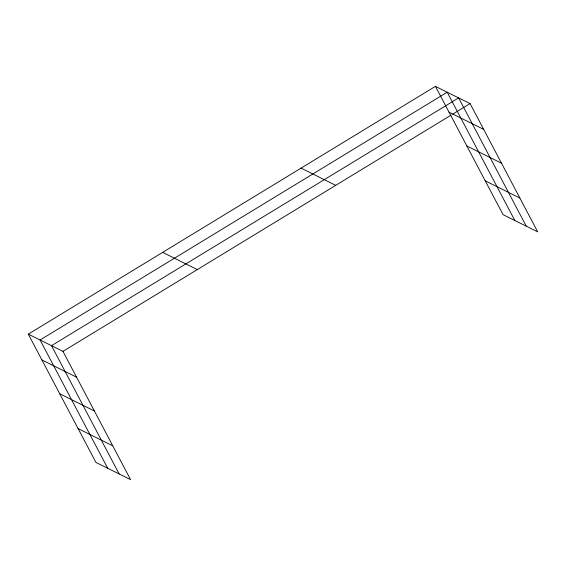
<?xml version="1.0" encoding="UTF-8"?>
<svg xmlns="http://www.w3.org/2000/svg" width="566" height="566" viewBox="0 0 566 566"><rect width="100%" height="100%" fill="white"/><g stroke="black" fill="none" stroke-linecap="round" stroke-linejoin="round"><path stroke-width="0.85" d="M28.3 334.145L62.953 351.359L130.583 479.635L95.937 462.422L28.3 334.145L435.417 86.365L470.063 103.578L537.7 231.855L503.047 214.641L435.417 86.365M62.953 351.359L451.194 115.061M452.708 114.141L470.063 103.578M449.022 112.167L483.668 129.381M466.851 145.986L501.504 163.199M485.218 180.83L519.871 198.043M301.07 168.13L335.716 185.344M162.647 252.372L197.301 269.586M41.905 359.948L76.559 377.161M59.734 393.766L94.388 410.98M78.108 428.603L112.754 445.817M526.267 226.174L458.63 97.897L51.513 345.677L119.15 473.954M514.834 220.499L447.197 92.216L40.08 339.996L107.717 468.273"/></g></svg>
